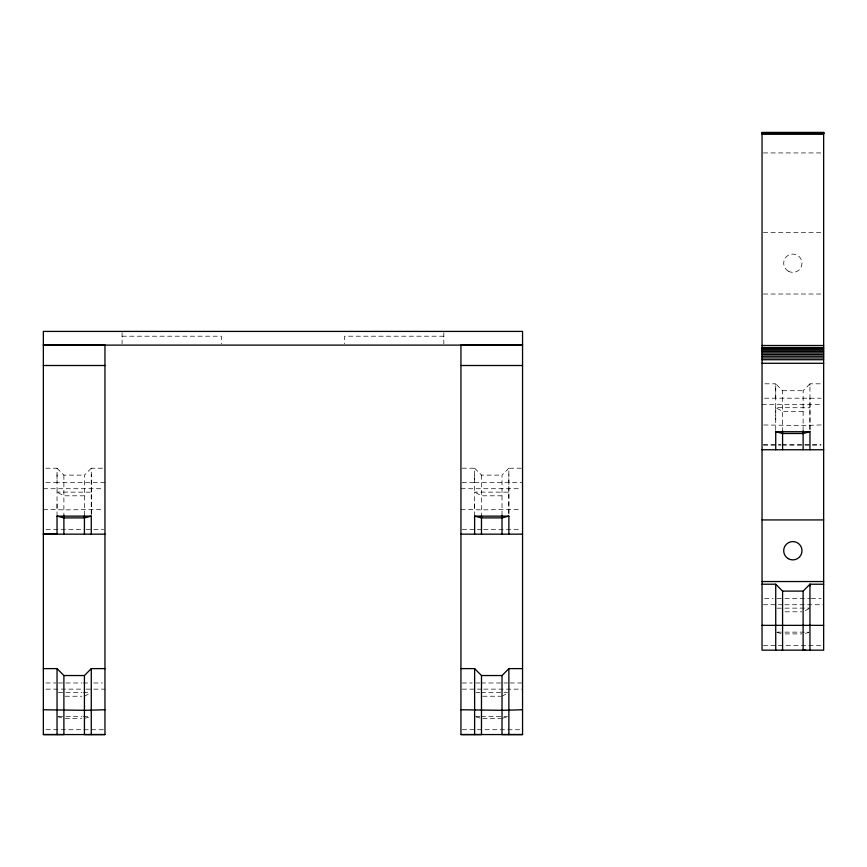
<?xml version="1.0" encoding="UTF-8"?>
<svg xmlns="http://www.w3.org/2000/svg" width="867" height="867" viewBox="0 0 867 867"><rect width="100%" height="100%" fill="white"/><g stroke="black" fill="none" stroke-linecap="round" stroke-linejoin="round"><path stroke-width="0.65" stroke-dasharray="4.33 3.25" d="M57.027 516.136L57.038 492.077L91.273 492.174L91.284 516.136M45.843 482.605L57.038 482.605L57.038 474.628M91.273 492.174L91.273 474.628M102.469 468.213L91.273 468.213L91.273 514.575M474.617 516.136L474.628 492.077L508.853 492.174L508.875 516.136M462.187 482.605L474.628 482.605L474.628 474.628M508.853 492.174L508.853 474.628M521.305 468.213L508.853 468.213L508.853 514.575M775.727 430.4L775.727 383.81L764.531 383.81M775.727 397.834L775.727 383.81L782.576 390.714L782.576 430.899M809.962 430.173L809.951 398.191M45.843 468.213L57.049 468.213L57.049 492.174M462.187 468.213L474.639 468.213L474.639 492.174M809.951 385.447L809.962 383.81L821.157 383.81M84.424 515.301L84.424 475.116L91.273 468.213M502.015 515.301L502.015 475.116L508.853 468.213M803.113 430.899L803.113 390.714L809.962 383.81L809.962 430.4M84.435 696.234L90.135 693.134M502.015 696.234L507.726 693.134M805.4 610.574L808.824 608.71M84.424 718.331L90.125 716.868M805.4 633.322L808.824 632.444M502.015 718.331L507.715 716.868M777.049 608.179L783.638 608.157M784.949 608.157L809.962 608.081M58.36 692.603L82.062 692.538M83.373 692.527L89.962 692.516M475.95 692.603L479.906 692.592M481.218 692.581L507.553 692.516M43.35 509.341L63.887 509.904L102.469 509.352M460.941 509.341L481.478 509.904L521.305 509.341M764.531 598.598L773.245 598.577M763.383 152.939L820.973 152.939M763.383 232.41L823.65 232.41M763.383 294.021L823.65 294.021M122.074 336.201L221.334 336.201L221.334 343.831M443.828 336.201L344.557 336.201L344.557 343.831M782.576 390.714L803.113 390.714M764.531 398.191L821.157 398.191M762.039 404.336L820.973 404.336M803.113 411.402L782.576 411.402L775.727 407.674L809.962 407.772M821.157 424.949L803.113 425.502L762.039 424.949M763.383 444.912L780.788 444.912M782.132 444.912L820.973 444.912M763.383 444.955L780.788 444.955M782.132 444.955L820.973 444.955M57.049 468.213L63.887 475.116L84.424 475.116M474.639 468.213L481.478 475.116L502.015 475.116M104.961 482.616L57.038 482.605M474.628 482.605L522.552 482.616M43.35 488.728L103.617 488.728M460.941 488.728L521.208 488.728M84.424 495.805L63.887 495.805L57.038 492.077M502.015 495.805L481.478 495.805L474.628 492.077M46.027 529.303L84.868 529.347M86.212 529.347L103.617 529.303M462.274 529.303L482.366 529.347M483.71 529.347L521.208 529.303M777.049 598.566L783.638 598.566M784.949 598.566L809.962 598.566M763.383 604.743L783.465 604.743M784.808 604.743L823.65 604.743M785.144 611.809L801.834 611.809M777.049 632.141L783.627 632.141M784.949 632.141L808.64 632.151M785.144 633.907L801.834 633.907M763.383 645.362L820.973 645.319M45.843 682.979L55.802 682.979M58.371 682.979L82.062 682.979M83.373 682.979L89.962 682.979M93.766 682.979L102.469 682.979M462.187 682.979L472.147 682.979M475.95 682.979L479.906 682.979M481.218 682.979L507.542 682.979M510.11 682.979L522.552 682.979M46.027 689.135L84.868 689.135M86.212 689.135L104.961 689.135M462.274 689.135L482.366 689.135M483.71 689.135L522.552 689.135M65.177 696.234L81.866 696.234M482.767 696.234L500.736 696.234M475.95 716.565L479.895 716.565M481.218 716.565L507.542 716.576M58.36 716.565L82.051 716.576M83.373 716.576L89.951 716.576M65.177 718.331L81.856 718.331M482.756 718.331L500.736 718.331M46.027 729.711L103.617 729.754M462.274 729.711L521.208 729.754M811.209 598.566L821.157 598.598M776.875 632.433L782.576 633.907M475.777 716.857L480.34 718.039M58.187 716.857L61.611 717.746M775.737 407.772L775.737 419.335M481.478 475.116L481.478 515.301M474.628 503.716L474.628 509.319M443.828 332.614L443.828 343.831M122.074 332.614L122.074 343.831M63.887 475.116L63.887 515.301M57.038 503.716L57.038 509.319M788.266 271.143A9.147 9.147 0 0 0 801.997 263.21A9.147 9.147 0 0 0 788.266 255.288A9.147 9.147 0 0 0 788.266 271.143"/><path stroke-width="1.3" d="M57.038 734.566L57.049 668.62L43.35 668.62M57.049 668.62L63.898 675.534L63.887 734.566L43.35 734.566L43.35 331.411L522.552 331.411L522.552 734.566L502.015 734.566L502.026 675.545L508.875 668.62L522.552 668.62M104.961 668.62L91.284 668.62L84.435 675.545L84.424 734.566L104.961 734.566L104.961 344.968L43.35 344.968M91.263 734.566L91.284 668.62M91.273 534.159L91.284 516.136L57.027 516.136L57.038 534.159L43.35 534.159L104.961 534.159M474.628 734.566L474.628 668.62L460.941 668.62M474.628 668.62L481.488 675.534L481.478 734.566L460.941 734.566L460.941 344.968L522.552 344.968M508.853 734.566L508.875 668.62M508.853 534.159L508.875 516.136L474.617 516.136L474.628 534.159M775.727 650.163L775.737 584.217L762.039 584.228M775.737 584.217L782.587 591.11L782.576 650.163L782.001 650.163M803.113 449.756L803.113 430.899M823.65 584.228L809.951 584.228L803.124 591.11L803.113 650.163L805.584 650.163M809.951 449.756L809.962 431.733L775.727 431.733L775.727 449.756M809.951 650.163L809.951 584.228L809.951 585.854M91.284 516.136L84.424 517.892L63.887 517.892L57.027 516.136M809.962 431.733L803.113 433.5L782.576 433.5L775.727 431.733M508.875 516.136L502.015 517.892L481.478 517.892L474.617 516.136M104.961 709.759L84.424 710.311L43.35 709.759M522.552 709.759L502.015 710.311L460.941 709.759M762.039 625.356L823.65 625.356M762.039 132.716L823.65 132.716M762.039 132.889L823.65 132.889M762.039 133.106L823.65 133.106M762.039 133.355L823.65 133.355M762.039 133.648L823.65 133.648M762.039 133.973L823.65 133.973M43.35 345.109L522.552 345.109M762.039 345.5L823.65 345.5M762.039 347.548L823.65 347.548M762.039 348.762L823.65 348.762M762.039 350.084L823.65 350.084M762.039 351.503L823.65 351.503M762.039 353.01L823.65 353.01M762.039 354.603L823.65 354.603M762.039 356.261L823.65 356.261M762.039 357.963L823.65 357.963M762.039 359.718L823.65 359.718M762.039 363.284L823.65 363.284M43.35 365.506L104.961 365.506M460.941 365.506L522.552 365.506M762.039 449.756L823.65 449.756M762.039 519.929L823.65 519.929M460.941 534.159L522.552 534.159M762.039 581.54L823.65 581.54M782.587 591.11L803.124 591.11M63.898 675.534L84.435 675.545M481.488 675.534L502.026 675.545M43.35 734.566L104.961 734.566M460.941 734.566L522.552 734.566M782.576 430.899L782.576 449.756M502.015 515.301L502.015 534.159M481.478 515.301L481.478 534.159M84.424 515.301L84.424 534.159M63.887 515.301L63.887 534.159M823.65 132.402L762.039 132.402L762.039 650.163L823.65 650.163L823.65 132.402M788.266 558.662A9.147 9.147 0 0 0 801.997 550.74A9.147 9.147 0 0 0 788.266 542.807A9.147 9.147 0 0 0 788.266 558.662"/></g></svg>
